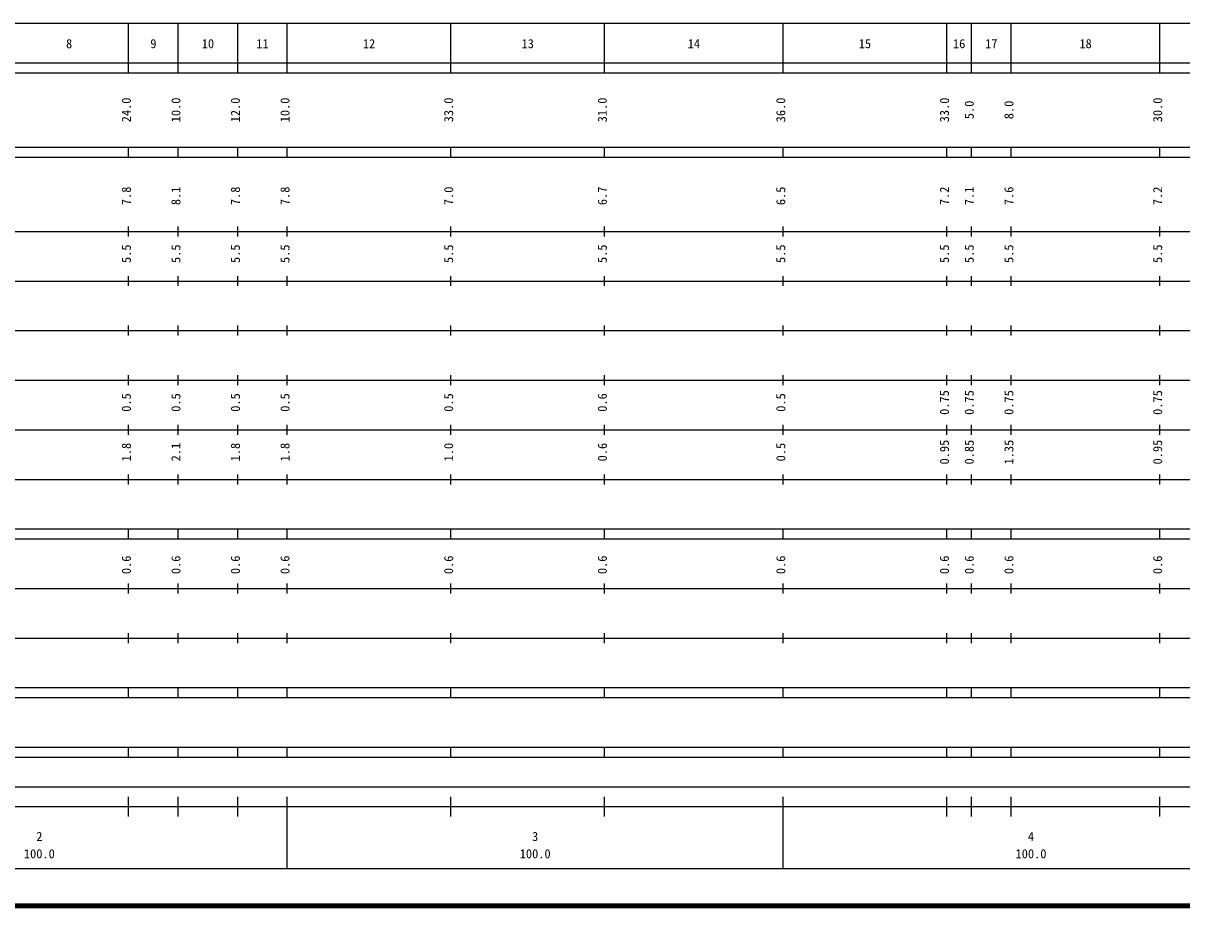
# Model space of a CAD drawing. Units: millimetres on the paper, enlarged 1000 times. Extents: x 40000 to 680000, y 20000 to 380000.
# Drawn here: x 214735 to 448418, y 20000 to 198000 of the extents above; entities that cross this region are included whole.
import ezdxf
from ezdxf.enums import TextEntityAlignment as Align

# ---------------------------------------------------------------- set-up
doc = ezdxf.new("R2010")
doc.units = ezdxf.units.MM
doc.header["$LTSCALE"] = 1000
doc.layers.add('M-TTL', color=2, linetype='Continuous', lineweight=140)
doc.layers.add('M-TTL-BAND', color=7, linetype='Continuous', lineweight=25)
doc.styles.add('ＭＳ ゴシック', font='')
doc.styles.get('ＭＳ ゴシック').set_extended_font_data('MS Gothic')

msp = doc.modelspace()

# ---------------------------------------------------------------- linework, layer by layer
at = {"layer": 'M-TTL'}
msp.add_line((40000, 20000), (680000, 20000), dxfattribs=at)
at = {"layer": 'M-TTL-BAND'}
for p, q in [((68000, 198000), (579000, 198000)), ((236000, 188000), (236000, 198000)), ((246000, 188000), (246000, 198000)), ((258000, 188000), (258000, 198000)), ((268000, 188000), (268000, 198000)), ((301000, 188000), (301000, 198000)), ((332000, 188000), (332000, 198000)), ((368000, 188000), (368000, 198000)), ((401000, 188000), (401000, 198000)), ((406000, 188000), (406000, 198000)), ((414000, 188000), (414000, 198000)), ((444000, 188000), (444000, 198000)), ((40000, 190000), (579000, 190000)), ((40000, 188000), (579000, 188000)), ((40000, 173000), (579000, 173000)), ((236000, 171000), (236000, 173000)), ((246000, 171000), (246000, 173000)), ((258000, 171000), (258000, 173000)), ((268000, 171000), (268000, 173000)), ((301000, 171000), (301000, 173000)), ((332000, 171000), (332000, 173000)), ((368000, 171000), (368000, 173000)), ((401000, 171000), (401000, 173000)), ((406000, 171000), (406000, 173000)), ((414000, 171000), (414000, 173000)), ((444000, 171000), (444000, 173000)), ((40000, 171000), (579000, 171000)), ((236000, 155000), (236000, 157000)), ((246000, 155000), (246000, 157000)), ((258000, 155000), (258000, 157000)), ((268000, 155000), (268000, 157000)), ((301000, 155000), (301000, 157000)), ((332000, 155000), (332000, 157000)), ((368000, 155000), (368000, 157000)), ((401000, 155000), (401000, 157000)), ((406000, 155000), (406000, 157000)), ((414000, 155000), (414000, 157000)), ((444000, 155000), (444000, 157000)), ((40000, 156000), (579000, 156000)), ((46000, 146000), (579000, 146000)), ((236000, 145000), (236000, 147000)), ((246000, 145000), (246000, 147000)), ((258000, 145000), (258000, 147000)), ((268000, 145000), (268000, 147000)), ((301000, 145000), (301000, 147000)), ((332000, 145000), (332000, 147000)), ((368000, 145000), (368000, 147000)), ((401000, 145000), (401000, 147000)), ((406000, 145000), (406000, 147000)), ((414000, 145000), (414000, 147000)), ((444000, 145000), (444000, 147000)), ((52000, 136000), (579000, 136000)), ((236000, 135000), (236000, 137000)), ((246000, 135000), (246000, 137000)), ((258000, 135000), (258000, 137000)), ((268000, 135000), (268000, 137000)), ((301000, 135000), (301000, 137000)), ((332000, 135000), (332000, 137000)), ((368000, 135000), (368000, 137000)), ((401000, 135000), (401000, 137000)), ((406000, 135000), (406000, 137000)), ((414000, 135000), (414000, 137000)), ((444000, 135000), (444000, 137000)), ((236000, 125000), (236000, 127000)), ((246000, 125000), (246000, 127000)), ((258000, 125000), (258000, 127000)), ((268000, 125000), (268000, 127000)), ((301000, 125000), (301000, 127000)), ((332000, 125000), (332000, 127000)), ((368000, 125000), (368000, 127000)), ((401000, 125000), (401000, 127000)), ((406000, 125000), (406000, 127000)), ((414000, 125000), (414000, 127000)), ((444000, 125000), (444000, 127000)), ((46000, 126000), (579000, 126000)), ((236000, 115000), (236000, 117000)), ((246000, 115000), (246000, 117000)), ((258000, 115000), (258000, 117000)), ((268000, 115000), (268000, 117000)), ((301000, 115000), (301000, 117000)), ((332000, 115000), (332000, 117000)), ((368000, 115000), (368000, 117000)), ((401000, 115000), (401000, 117000)), ((406000, 115000), (406000, 117000)), ((414000, 115000), (414000, 117000)), ((444000, 115000), (444000, 117000)), ((52000, 116000), (579000, 116000)), ((46000, 106000), (579000, 106000)), ((236000, 105000), (236000, 107000)), ((246000, 105000), (246000, 107000)), ((258000, 105000), (258000, 107000)), ((268000, 105000), (268000, 107000)), ((301000, 105000), (301000, 107000)), ((332000, 105000), (332000, 107000)), ((368000, 105000), (368000, 107000)), ((401000, 105000), (401000, 107000)), ((406000, 105000), (406000, 107000)), ((414000, 105000), (414000, 107000)), ((444000, 105000), (444000, 107000)), ((40000, 96000), (579000, 96000)), ((236000, 94000), (236000, 96000)), ((246000, 94000), (246000, 96000)), ((258000, 94000), (258000, 96000)), ((268000, 94000), (268000, 96000)), ((301000, 94000), (301000, 96000)), ((332000, 94000), (332000, 96000)), ((368000, 94000), (368000, 96000)), ((401000, 94000), (401000, 96000)), ((406000, 94000), (406000, 96000)), ((414000, 94000), (414000, 96000)), ((444000, 94000), (444000, 96000)), ((40000, 94000), (579000, 94000)), ((236000, 83000), (236000, 85000)), ((246000, 83000), (246000, 85000)), ((258000, 83000), (258000, 85000)), ((268000, 83000), (268000, 85000)), ((301000, 83000), (301000, 85000)), ((332000, 83000), (332000, 85000)), ((368000, 83000), (368000, 85000)), ((401000, 83000), (401000, 85000)), ((406000, 83000), (406000, 85000)), ((414000, 83000), (414000, 85000)), ((444000, 83000), (444000, 85000)), ((49000, 84000), (579000, 84000)), ((236000, 73000), (236000, 75000)), ((246000, 73000), (246000, 75000)), ((258000, 73000), (258000, 75000)), ((268000, 73000), (268000, 75000)), ((301000, 73000), (301000, 75000)), ((332000, 73000), (332000, 75000)), ((368000, 73000), (368000, 75000)), ((401000, 73000), (401000, 75000)), ((406000, 73000), (406000, 75000)), ((414000, 73000), (414000, 75000)), ((444000, 73000), (444000, 75000)), ((40000, 74000), (579000, 74000)), ((40000, 64000), (579000, 64000)), ((236000, 62000), (236000, 64000)), ((246000, 62000), (246000, 64000)), ((258000, 62000), (258000, 64000)), ((268000, 62000), (268000, 64000)), ((301000, 62000), (301000, 64000)), ((332000, 62000), (332000, 64000)), ((368000, 62000), (368000, 64000)), ((401000, 62000), (401000, 64000)), ((406000, 62000), (406000, 64000)), ((414000, 62000), (414000, 64000)), ((444000, 62000), (444000, 64000)), ((40000, 62000), (579000, 62000)), ((40000, 52000), (579000, 52000)), ((236000, 50000), (236000, 52000)), ((246000, 50000), (246000, 52000)), ((258000, 50000), (258000, 52000)), ((268000, 50000), (268000, 52000)), ((301000, 50000), (301000, 52000)), ((332000, 50000), (332000, 52000)), ((368000, 50000), (368000, 52000)), ((401000, 50000), (401000, 52000)), ((406000, 50000), (406000, 52000)), ((414000, 50000), (414000, 52000)), ((444000, 50000), (444000, 52000)), ((40000, 50000), (579000, 50000)), ((71000, 44000), (565000, 44000)), ((40000, 40000), (579000, 40000)), ((236000, 38000), (236000, 42000)), ((246000, 38000), (246000, 42000)), ((258000, 38000), (258000, 42000)), ((268000, 27500), (268000, 42000)), ((301000, 38000), (301000, 42000)), ((332000, 38000), (332000, 42000)), ((368000, 27500), (368000, 42000)), ((401000, 38000), (401000, 42000)), ((406000, 38000), (406000, 42000)), ((414000, 38000), (414000, 42000)), ((444000, 38000), (444000, 42000)), ((68000, 27500), (579000, 27500))]:
    msp.add_line(p, q, dxfattribs=at)

# ---------------------------------------------------------------- texts
at = {"layer": 'M-TTL-BAND', "style": 'ＭＳ ゴシック'}
for s, p in [('8', (224000, 192405)), ('9', (241000, 192405)), ('10', (252000, 192405)), ('11', (263000, 192405)), ('12', (284500, 192405)), ('13', (316500, 192405)), ('14', (350000, 192405)), ('15', (384500, 192405)), ('16', (403500, 192405)), ('17', (410000, 192405)), ('18', (429000, 192405)), ('2', (218000, 32523)), ('3', (318000, 32523)), ('4', (418000, 32523)), ('100.0', (218000, 29033)), ('100.0', (318000, 29033)), ('100.0', (418000, 29033))]:
    msp.add_text(s, height=1833, dxfattribs=at).set_placement(p, align=Align.BOTTOM_CENTER)
for s, p in [('24.0', (237000, 180500)), ('10.0', (247000, 180500)), ('12.0', (259000, 180500)), ('10.0', (269000, 180500)), ('33.0', (302000, 180500)), ('31.0', (333000, 180500)), ('36.0', (369000, 180500)), ('33.0', (402000, 180500)), ('30.0', (445000, 180500)), ('5.0', (407000, 180500)), ('8.0', (415000, 180500)), ('7.8', (237000, 163174)), ('8.1', (247000, 163174)), ('7.8', (259000, 163174)), ('7.8', (269000, 163174)), ('7.0', (302000, 163174)), ('6.7', (333000, 163174)), ('6.5', (369000, 163174)), ('7.2', (402000, 163174)), ('7.1', (407000, 163174)), ('7.6', (415000, 163174)), ('7.2', (445000, 163174)), ('5.5', (237000, 151500)), ('5.5', (247000, 151500)), ('5.5', (259000, 151500)), ('5.5', (269000, 151500)), ('5.5', (302000, 151500)), ('5.5', (333000, 151500)), ('5.5', (369000, 151500)), ('5.5', (402000, 151500)), ('5.5', (407000, 151500)), ('5.5', (415000, 151500)), ('5.5', (445000, 151500)), ('0.5', (237000, 121500)), ('0.5', (247000, 121500)), ('0.5', (259000, 121500)), ('0.5', (269000, 121500)), ('0.5', (302000, 121500)), ('0.6', (333000, 121500)), ('0.5', (369000, 121500)), ('0.75', (402000, 121500)), ('0.75', (407000, 121500)), ('0.75', (415000, 121500)), ('0.75', (445000, 121500)), ('1.8', (237000, 111500)), ('2.1', (247000, 111500)), ('1.8', (259000, 111500)), ('1.8', (269000, 111500)), ('1.0', (302000, 111500)), ('0.6', (333000, 111500)), ('0.5', (369000, 111500)), ('0.95', (402000, 111500)), ('0.85', (407000, 111500)), ('1.35', (415000, 111500)), ('0.95', (445000, 111500)), ('0.6', (237000, 88764)), ('0.6', (247000, 88764)), ('0.6', (259000, 88764)), ('0.6', (269000, 88764)), ('0.6', (302000, 88764)), ('0.6', (333000, 88764)), ('0.6', (369000, 88764)), ('0.6', (402000, 88764)), ('0.6', (407000, 88764)), ('0.6', (415000, 88764)), ('0.6', (445000, 88764))]:
    msp.add_text(s, height=1833, rotation=90, dxfattribs=at).set_placement(p, align=Align.BOTTOM_CENTER)

doc.saveas('drawing.dxf')
